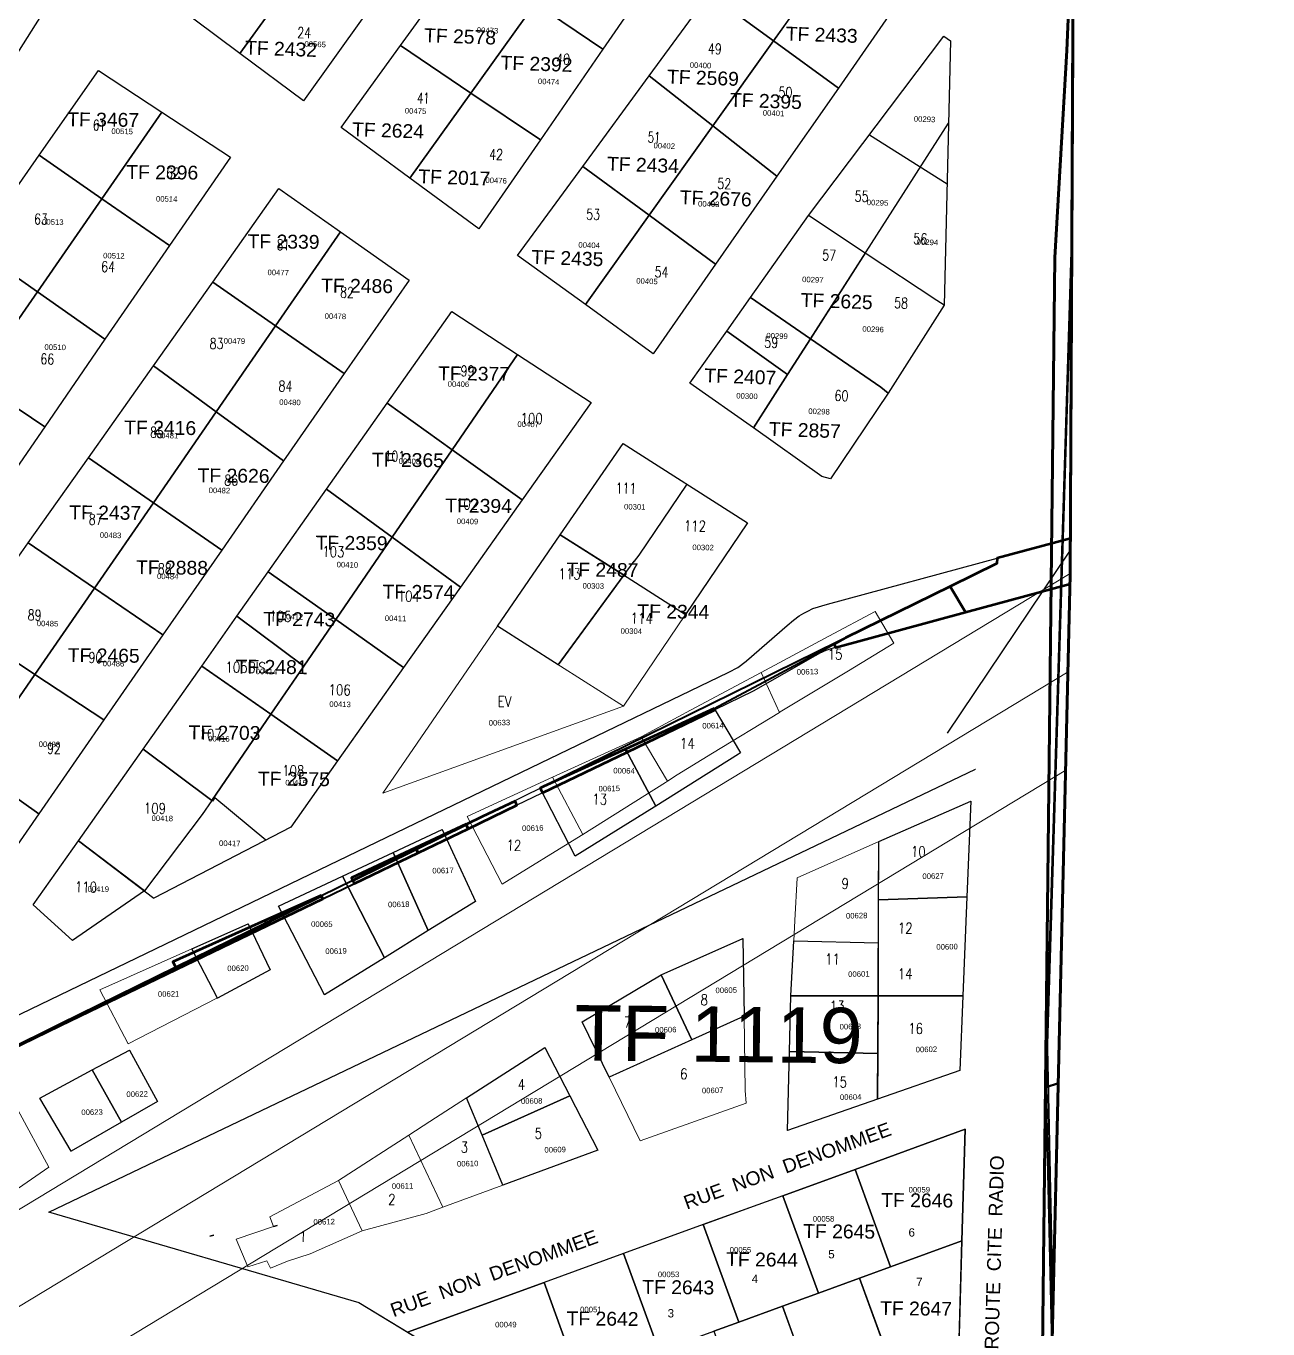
# Model space of a CAD drawing. Header units: metres. Extents: x 251686 to 255059, y 1627526 to 1631912.
# Drawn here: x 254085.5 to 254310, y 1629446.9 to 1629682.4 of the extents above; entities that cross this region are included whole.
import ezdxf
from ezdxf.enums import TextEntityAlignment as Align

# ---------------------------------------------------------------- set-up
doc = ezdxf.new("R2010")
doc.units = ezdxf.units.M
doc.header["$MEASUREMENT"] = 0
for name, color, linetype in [('A_revoir_niveau_0', 7, 'Continuous'), ('historique_numero_parcelle', 7, 'Continuous'), ('limites_parcelles', 7, 'Continuous'), ('limites_sections', 7, 'Continuous'), ('limites_tf', 7, 'Continuous'), ('numero_lot', 7, 'Continuous'), ('numero_parcelle', 7, 'Continuous'), ('toponymie', 7, 'Continuous')]:
    doc.layers.add(name, color=color, linetype=linetype)
for name, color, linetype, lineweight in [('CABA', 7, 'Continuous', 0), ('emprise_ht_pik_rufisque', 7, 'Continuous', 0), ('Limites des CA Rufisque', 5, 'Continuous', 53), ('limites_communes_2025', 7, 'Continuous', 0), ('Nom_rues', 7, 'Continuous', 0), ('Numero_TF', 7, 'Continuous', 0)]:
    doc.layers.add(name, color=color, linetype=linetype, lineweight=lineweight)
doc.layers.add('Lignes HT Vectorisées', color=6, linetype='Continuous', lineweight=0, true_color=0xff00ff)
doc.styles.add('Style-Arial', font='arial.ttf')
doc.styles.add('Style-STANDARD', font='STANDARD.shx')
doc.styles.add('Style-txt', font='txt.shx')

msp = doc.modelspace()

# ---------------------------------------------------------------- linework, layer by layer
at = {"layer": 'A_revoir_niveau_0', "color": 1, "linetype": 'Continuous', "elevation": 1.457074, "flags": 128}
for points in [[(254044.736997, 1629484.63877), (254180.218295, 1629550.006906), (254212.44335, 1629565.555117), (254212.539342, 1629565.60734), (254214.188582, 1629566.50458), (254215.689836, 1629567.616773), (254215.748649, 1629567.660344), (254223.093739, 1629574.072037), (254223.111201, 1629574.087281), (254224.225588, 1629575.029337), (254225.288437, 1629575.78465), (254226.103554, 1629576.283902), (254226.832041, 1629576.67777), (254227.761477, 1629577.114868), (254230.383983, 1629577.927345), (254261.033141, 1629586.22821), (254268.381271, 1629588.218341), (254274.298736, 1629589.820997)], [(254274.227841, 1629581.575426), (254268.397277, 1629579.99702), (254255.306834, 1629576.453276), (254231.830969, 1629570.098069), (254231.4301, 1629569.989549), (254230.963016, 1629569.863104), (254230.464382, 1629569.691589), (254230.089688, 1629569.54718), (254229.689046, 1629569.377331), (254229.675567, 1629569.371415), (254229.424598, 1629569.256325), (254228.99408, 1629569.043158), (254228.69588, 1629568.883339), (254228.165677, 1629568.573042), (254216.931954, 1629562.173041), (254210.036111, 1629558.846386), (254194.163917, 1629551.189408), (254178.895886, 1629543.823887), (254178.612175, 1629543.687021), (254174.250522, 1629541.582896), (254165.444117, 1629537.334557), (254156.393906, 1629532.968604), (254144.901697, 1629527.424595), (254140.022332, 1629525.070718), (254129.150953, 1629519.826206), (254112.778609, 1629511.927948), (254091.734424, 1629501.775926), (254077.89698, 1629495.100542)]]:
    msp.add_lwpolyline(points, dxfattribs=at)
at = {"layer": 'A_revoir_niveau_0', "color": 4, "lineweight": 53, "elevation": 1.457074, "flags": 128}
msp.add_lwpolyline([(254274.227841, 1629581.575426), (254274.2663, 1629583.2122), (254274.298736, 1629589.820997), (254261.033141, 1629586.22821), (254261.018905, 1629585.299708), (254252.531404, 1629581.122054), (254255.306834, 1629576.453276), (254274.227841, 1629581.575426)], close=True, dxfattribs=at)
at = {"layer": 'A_revoir_niveau_0', "color": 5, "lineweight": 53, "elevation": 1.457074, "flags": 128}
for points in [[(254255.306834, 1629576.453276), (254252.531404, 1629581.122054), (254233.661813, 1629571.834206), (254231.561251, 1629570.681638), (254231.830969, 1629570.098069), (254255.306834, 1629576.453276)], [(254178.895886, 1629543.823887), (254194.163917, 1629551.189408), (254193.869711, 1629551.741681), (254179.034317, 1629544.94587), (254178.463423, 1629544.66487), (254178.895886, 1629543.823887)], [(254165.444117, 1629537.334557), (254174.250522, 1629541.582896), (254173.920766, 1629542.29397), (254168.053633, 1629539.541041), (254165.105353, 1629538.089861), (254165.444117, 1629537.334557)], [(254077.89698, 1629495.100542), (254091.734424, 1629501.775926), (254091.648984, 1629501.933719), (254081.575976, 1629496.975658), (254077.73125, 1629495.413132), (254077.89698, 1629495.100542)]]:
    msp.add_lwpolyline(points, close=True, dxfattribs=at)
at = {"layer": 'A_revoir_niveau_0', "color": 4, "lineweight": 40, "elevation": 1.457074, "flags": 128}
msp.add_lwpolyline([(254179.034317, 1629544.94587), (254193.869711, 1629551.741681), (254209.896005, 1629559.083119), (254218.809411, 1629563.852971), (254231.209852, 1629570.488827), (254231.563017, 1629570.677816), (254231.561251, 1629570.681638), (254233.661813, 1629571.834206), (254232.198001, 1629571.113699), (254179.034317, 1629544.94587)], close=True, dxfattribs=at)
at = {"layer": 'A_revoir_niveau_0', "color": 7, "ltscale": 0.1, "flags": 128}
for points in [[(254214.648794, 1629551.052474), (254214.279263, 1629550.808572), (254199.364915, 1629541.426313), (254193.869711, 1629551.741681), (254209.896005, 1629559.083119), (254214.648794, 1629551.052474)], [(254199.364915, 1629541.426313), (254199.051762, 1629541.229309), (254184.771729, 1629532.397527), (254178.455314, 1629544.68064), (254193.869711, 1629551.741681), (254199.364915, 1629541.426313)]]:
    msp.add_lwpolyline(points, close=True, dxfattribs=at)
at = {"layer": 'A_revoir_niveau_0', "color": 7, "lineweight": 53, "elevation": 1.457074, "flags": 128}
msp.add_lwpolyline([(254193.869711, 1629551.741681), (254179.034317, 1629544.94587), (254178.463423, 1629544.66487), (254178.895886, 1629543.823887), (254194.163917, 1629551.189408), (254193.869711, 1629551.741681)], close=True, dxfattribs=at)
at = {"layer": 'A_revoir_niveau_0', "color": 5, "lineweight": 53}
for points in [[(254209.896005, 1629559.083119, 1.457074), (254193.869711, 1629551.741681, 1.457074), (254194.163917, 1629551.189408, 1.457074), (254210.036111, 1629558.846386, 1.457074)], [(254156.052616, 1629533.63399, 1.457074), (254165.105353, 1629538.089861, 1.457074), (254165.080227, 1629538.145883, 1.457074), (254155.938446, 1629533.856579, 1.457074)], [(254156.393906, 1629532.968604, 1.457074), (254165.444117, 1629537.334557, 1.457074), (254165.105353, 1629538.089861, 1.457074), (254156.052616, 1629533.63399, 1.457074)], [(254155.938446, 1629533.856579, 1.457074), (254144.381459, 1629528.434014, 1.457074), (254144.605389, 1629527.999522, 1.457074), (254156.052616, 1629533.63399, 1.457074)], [(254144.901697, 1629527.424595, 1.457074), (254156.393906, 1629532.968604, 1.457074), (254156.052616, 1629533.63399, 1.457074), (254144.605389, 1629527.999522, 1.457074)], [(254138.893028, 1629525.273315, 1.457074), (254128.685403, 1629520.718848, 1.457074), (254128.915873, 1629520.276946, 1.457074), (254138.926041, 1629525.204076, 1.457074)], [(254138.926041, 1629525.204076, 1.457074), (254128.915873, 1629520.276946, 1.457074), (254129.150953, 1629519.826206, 1.457074), (254139.182741, 1629524.665687, 1.457074)], [(254128.685403, 1629520.718848, 1.457074), (254112.05281, 1629513.29767, 1.457074), (254112.607963, 1629512.24999, 1.457074), (254128.915873, 1629520.276946, 1.457074)], [(254112.778609, 1629511.927948, 1.457074), (254129.150953, 1629519.826206, 1.457074), (254128.915873, 1629520.276946, 1.457074), (254112.607963, 1629512.24999, 1.457074)], [(254091.734424, 1629501.775926, 1.457074), (254112.778609, 1629511.927948, 1.457074), (254112.607963, 1629512.24999, 1.457074), (254091.648984, 1629501.933719, 1.457074)]]:
    msp.add_3dface(points, dxfattribs=at)
at = {"layer": 'A_revoir_niveau_0', "color": 4, "lineweight": 40}
msp.add_3dface([(254139.182741, 1629524.665687, 1.457074), (254144.901697, 1629527.424595, 1.457074), (254144.605389, 1629527.999522, 1.457074), (254138.926041, 1629525.204076, 1.457074)], dxfattribs=at)
at = {"layer": 'CABA', "color": 7, "linetype": 'Continuous', "lineweight": 30}
msp.add_line((254252.048134, 1629554.635292), (254274.288096, 1629587.653168), dxfattribs=at)
at = {"layer": 'emprise_ht_pik_rufisque', "color": 1}
for p, q in [((253981.396731, 1629406.27601), (254274.267487, 1629583.454049)), ((254273.436314, 1629547.888552), (253996.838788, 1629380.555511))]:
    msp.add_line(p, q, dxfattribs=at)
at = {"layer": 'historique_numero_parcelle', "color": 7, "linetype": 'Continuous', "lineweight": 0}
for p, q in [((254215.94726, 1629592.611676), (254193.526607, 1629559.467939)), ((254182.083328, 1629590.478922), (254204.736933, 1629576.039807)), ((254170.771873, 1629573.971512), (254150.035394, 1629543.741092)), ((254170.771872, 1629573.971512), (254193.526607, 1629559.467939)), ((254150.035394, 1629543.741092), (254193.526607, 1629559.467939))]:
    msp.add_line(p, q, dxfattribs=at)
at = {"layer": 'Lignes HT Vectorisées', "color": 5, "flags": 128}
msp.add_lwpolyline([(252300.518457, 1628679.779301), (252535.311637, 1628633.247882), (252681.576934, 1628604.669463), (252988.818538, 1628790.478887), (253359.183284, 1629013.205735), (253675.222294, 1629206.394463), (253989.117803, 1629393.415688), (254273.85418, 1629565.672671)], dxfattribs=at)
at = {"layer": 'Limites des CA Rufisque', "color": 1, "linetype": 'Continuous', "lineweight": 70, "extrusion": (4.73613e-08, -2.66677e-08, 1), "elevation": -0.031309, "flags": 128}
msp.add_lwpolyline([(254274.2663, 1629583.2122), (254274.872014, 1629706.626751), (254273.640042, 1629678.0108), (254271.496197, 1629640.565087), (254267.93053, 1629325.644751), (254269.0256, 1629360.1716), (254274.2663, 1629583.2122)], close=True, dxfattribs=at)
at = {"layer": 'limites_communes_2025', "color": 3, "lineweight": 80, "flags": 128}
for points in [[(254309.9852, 1630253.9323), (254287.3632, 1630130.504), (254273.8695, 1629992.7881), (254275.8538, 1629906.666), (254274.2663, 1629583.2122), (254269.0256, 1629360.1716), (254255.5318, 1628934.7207)], [(254274.2663, 1629583.2122), (254275.8538, 1629906.666)], [(254269.0256, 1629360.1716), (254274.2663, 1629583.2122)]]:
    msp.add_lwpolyline(points, dxfattribs=at)
at = {"layer": 'limites_parcelles', "ltscale": 38}
for p, q in [((254220.599076, 1629679.740237), (254254.292514, 1629727.014304)), ((254243.119832, 1629686.64462), (254232.344361, 1629671.170874)), ((254232.344361, 1629671.170874), (254220.599076, 1629679.740237)), ((254226.937301, 1629648.160806), (254251.427039, 1629680.594179)), ((254251.427039, 1629680.594179), (254252.601266, 1629679.738946)), ((254252.601266, 1629679.738946), (254251.465293, 1629631.971098)), ((254227.291601, 1629625.858199), (254252.247175, 1629664.849344)), ((254237.972634, 1629662.775625), (254251.98737, 1629653.924517)), ((254216.444755, 1629633.324295), (254226.937301, 1629648.160806)), ((254237.208227, 1629641.352157), (254226.937301, 1629648.160806)), ((254237.208227, 1629641.352157), (254227.291601, 1629625.858199)), ((254250.123047, 1629632.809723), (254237.208227, 1629641.352157)), ((254227.291601, 1629625.858199), (254216.444755, 1629633.324295)), ((254251.465293, 1629631.971098), (254241.360945, 1629616.07804)), ((254251.465293, 1629631.971098), (254250.123047, 1629632.809723)), ((254239.997141, 1629617.129887), (254227.291601, 1629625.858199)), ((254241.360945, 1629616.07804), (254239.997141, 1629617.129887)), ((254182.083328, 1629590.478922), (254193.448715, 1629606.951957)), ((254193.448715, 1629606.951957), (254215.94726, 1629592.611676)), ((254204.980659, 1629599.601646), (254196.30615, 1629586.778396)), ((254215.94726, 1629592.611676), (254204.736933, 1629576.039807)), ((254193.497174, 1629583.203885), (254182.09151, 1629590.473707)), ((254181.734387, 1629566.984147), (254195.468257, 1629585.710858)), ((254196.30615, 1629586.778396), (254195.468257, 1629585.710858)), ((254195.468257, 1629585.710858), (254195.554329, 1629585.661192)), ((254193.497174, 1629583.203885), (254204.736933, 1629576.039807)), ((254119.111546, 1629542.431976), (254129.800326, 1629558.021911)), ((254129.800326, 1629558.021911), (254141.855757, 1629549.620531)), ((254141.855757, 1629549.620531), (254133.368461, 1629537.624417)), ((254119.225941, 1629542.343235), (254119.111546, 1629542.431976)), ((254119.650027, 1629542.896227), (254119.225941, 1629542.343235)), ((254128.860931, 1629535.284418), (254119.650027, 1629542.896227)), ((254133.368461, 1629537.624417), (254108.657771, 1629524.796329)), ((254086.842941, 1629523.582735), (254095.004699, 1629535.149746)), ((254095.004699, 1629535.149746), (254108.657771, 1629524.796329)), ((254106.933803, 1629526.103651), (254093.95886, 1629517.14409)), ((254093.95886, 1629517.14409), (254086.842941, 1629523.582735))]:
    msp.add_line(p, q, dxfattribs=at)
at = {"layer": 'limites_parcelles', "ltscale": 38, "flags": 128}
for points in [[(254241.360945, 1629616.07804), (254230.912773, 1629600.573595), (254229.371818, 1629600.974871), (254217.007918, 1629609.807194), (254223.165412, 1629619.405403), (254227.291601, 1629625.858199), (254239.997141, 1629617.129887), (254241.360945, 1629616.07804)], [(254153.781093, 1629566.454931), (254141.855757, 1629549.620531), (254129.800326, 1629558.021911), (254135.772529, 1629566.728555), (254141.537043, 1629575.129672), (254153.781093, 1629566.454931)], [(254119.111546, 1629542.431976), (254117.371262, 1629539.892512), (254106.933803, 1629526.103651), (254095.004699, 1629535.149746), (254106.693865, 1629551.708044), (254119.111546, 1629542.431976)]]:
    msp.add_lwpolyline(points, close=True, dxfattribs=at)
at = {"layer": 'limites_parcelles', "lineweight": 0, "flags": 128}
for points in [[(254221.849262, 1629558.436165), (254221.706057, 1629558.349057), (254218.370882, 1629565.565125), (254230.63288, 1629572.126915), (254238.989018, 1629576.59855), (254242.401902, 1629570.857458), (254234.164015, 1629565.878802), (254221.849262, 1629558.436165)], [(254203.194211, 1629547.086515), (254201.456659, 1629545.939782), (254196.703871, 1629553.970427), (254205.617276, 1629558.74028), (254218.370882, 1629565.565125), (254221.706057, 1629558.349057), (254209.594704, 1629550.980546), (254203.194211, 1629547.086515)], [(254201.456659, 1629545.939782), (254201.087129, 1629545.695881), (254186.172781, 1629536.313621), (254180.677576, 1629546.62899), (254196.703871, 1629553.970427), (254201.456659, 1629545.939782)], [(254186.172781, 1629536.313621), (254185.859628, 1629536.116618), (254171.579594, 1629527.284836), (254165.263179, 1629539.567949), (254180.677576, 1629546.62899), (254186.172781, 1629536.313621)], [(254239.57025, 1629516.708512), (254224.291677, 1629517.080489), (254224.480515, 1629520.759039), (254224.876317, 1629528.470696), (254239.672091, 1629534.996971), (254239.594685, 1629521.101579), (254239.570588, 1629516.774721), (254239.57025, 1629516.708512)], [(254120.119811, 1629506.735254), (254120.039704, 1629506.692291), (254104.022442, 1629498.443735), (254098.860676, 1629508.184979), (254115.493268, 1629515.606156), (254120.119811, 1629506.735254)], [(254190.918795, 1629492.452401), (254215.306021, 1629503.464135), (254215.529152, 1629490.039984), (254215.677621, 1629487.725712), (254196.541172, 1629480.91071), (254190.918795, 1629492.452401)], [(254160.877173, 1629468.918666), (254154.739486, 1629481.973597), (254158.523457, 1629484.418832), (254165.151538, 1629488.675685), (254171.690646, 1629472.915513), (254160.877173, 1629468.918666)], [(254069.943883, 1629480.106287), (254084.042076, 1629486.50618), (254089.648865, 1629476.151587), (254077.087494, 1629467.490619), (254076.69711, 1629467.368683), (254069.98969, 1629480.019899), (254069.943883, 1629480.106287)], [(254160.877173, 1629468.918666), (254157.839437, 1629467.79586), (254146.27778, 1629464.646566), (254142.007077, 1629473.745673), (254154.739486, 1629481.973597), (254160.877173, 1629468.918666)], [(254146.27778, 1629464.646566), (254136.872881, 1629460.499739), (254132.807349, 1629459.148336), (254129.693617, 1629457.909389), (254129.049355, 1629459.22791), (254125.617001, 1629458.145552), (254123.518018, 1629463.158451), (254130.275163, 1629465.431026), (254130.276181, 1629465.428333), (254130.90973, 1629465.644475), (254130.275163, 1629465.431026), (254129.628964, 1629467.170171), (254142.007077, 1629473.745673), (254146.27778, 1629464.646566)]]:
    msp.add_lwpolyline(points, close=True, dxfattribs=at)
at = {"layer": 'limites_parcelles', "ltscale": 38}
for points in [[(253902.874334, 1629575.554824), (254010.024478, 1629740.930531), (254089.034548, 1629685.615951), (253983.363289, 1629518.521686)], [(254208.985817, 1629688.218088), (254220.108467, 1629703.399682), (254231.53417, 1629695.08288), (254220.599076, 1629679.740237)], [(254124.154025, 1629677.464003), (254111.850434, 1629686.641912), (254123.254331, 1629702.41251), (254135.363909, 1629692.932298)], [(254200.333691, 1629693.531419), (254189.776475, 1629678.223923), (254177.575724, 1629686.471103), (254188.800286, 1629702.083755)], [(254153.215656, 1629678.887037), (254164.922357, 1629695.033417), (254177.575724, 1629686.471103), (254165.955167, 1629670.302411)], [(254146.608517, 1629684.129245), (254135.686088, 1629668.873082), (254124.154025, 1629677.464003), (254135.363909, 1629692.932298)], [(254189.776475, 1629678.223923), (254178.496806, 1629661.859877), (254165.955167, 1629670.302411), (254177.575724, 1629686.471103)], [(254198.157332, 1629673.44155), (254208.985817, 1629688.218088), (254220.599076, 1629679.740237), (254209.663311, 1629664.378302)], [(254209.663311, 1629664.378302), (254220.599076, 1629679.740237), (254232.344361, 1629671.170874), (254221.254091, 1629655.254158)], [(254154.903313, 1629654.934856), (254142.472644, 1629664.068895), (254153.215656, 1629678.887037), (254165.955167, 1629670.302411)], [(254098.649819, 1629674.377585), (254110.08243, 1629666.85513), (254099.257598, 1629651.209488), (254087.917337, 1629659.068306)], [(254186.152188, 1629657.044788), (254198.157332, 1629673.44155), (254209.663311, 1629664.378302), (254198.139551, 1629648.215902)], [(254178.496806, 1629661.859877), (254167.390516, 1629645.760219), (254154.903313, 1629654.934856), (254165.955167, 1629670.302411)], [(254110.08243, 1629666.85513), (254122.46991, 1629658.68968), (254111.475991, 1629642.737884), (254099.257598, 1629651.209488)], [(254221.254091, 1629655.254158), (254210.164157, 1629639.347089), (254198.139551, 1629648.215902), (254209.663311, 1629664.378302)], [(254099.257598, 1629651.209488), (254087.592674, 1629634.361198), (254076.196707, 1629642.356068), (254087.917337, 1629659.068306)], [(254198.139551, 1629648.215902), (254186.635755, 1629632.072122), (254174.36102, 1629640.96895), (254186.152188, 1629657.044788)], [(254111.475991, 1629642.737884), (254099.799847, 1629625.793243), (254087.592674, 1629634.361198), (254099.257598, 1629651.209488)], [(254142.368053, 1629645.208598), (254130.633534, 1629628.235947), (254119.284251, 1629636.133524), (254131.22983, 1629653.025516)], [(254210.164157, 1629639.347089), (254198.900844, 1629623.17563), (254186.635755, 1629632.072122), (254198.139551, 1629648.215902)], [(254143.032623, 1629619.597298), (254130.633534, 1629628.235947), (254142.368053, 1629645.208598), (254154.756393, 1629636.50255)], [(254087.592674, 1629634.361198), (254076.491185, 1629618.324272), (254064.812365, 1629626.14033), (254076.196707, 1629642.356068)], [(254099.799847, 1629625.793243), (254088.914599, 1629609.994131), (254076.491185, 1629618.324272), (254087.592674, 1629634.361198)], [(254119.926551, 1629612.71388), (254108.583704, 1629621.007137), (254119.284251, 1629636.133524), (254130.633534, 1629628.235947)], [(254212.188299, 1629627.291317), (254216.444755, 1629633.324295), (254227.291601, 1629625.858199), (254223.165412, 1629619.405403)], [(254174.38463, 1629623.045164), (254162.578631, 1629605.832345), (254150.803385, 1629614.248474), (254162.502516, 1629630.825916)], [(254143.032623, 1629619.597298), (254132.080133, 1629603.818586), (254119.926551, 1629612.71388), (254130.633534, 1629628.235947)], [(254223.165412, 1629619.405403), (254217.007918, 1629609.807194), (254205.535244, 1629617.884185), (254212.188299, 1629627.291317)], [(254175.231539, 1629596.774476), (254162.578631, 1629605.832345), (254174.38463, 1629623.045164), (254187.690259, 1629614.353156)], [(254108.557271, 1629596.237259), (254096.805954, 1629604.344095), (254108.583704, 1629621.007137), (254119.926551, 1629612.71388)], [(254088.914599, 1629609.994131), (254077.742729, 1629593.784591), (254065.53791, 1629602.497306), (254076.491185, 1629618.324272)], [(254162.578631, 1629605.832345), (254151.731671, 1629590.013303), (254139.835205, 1629598.692043), (254150.803385, 1629614.248474)], [(254132.080133, 1629603.818586), (254120.900182, 1629587.70571), (254108.557271, 1629596.237259), (254119.926551, 1629612.71388)], [(254097.909919, 1629580.820409), (254085.947071, 1629588.978952), (254096.805954, 1629604.344095), (254108.557271, 1629596.237259)], [(254175.231539, 1629596.774476), (254164.076541, 1629581.008711), (254151.731671, 1629590.013303), (254162.578631, 1629605.832345)], [(254151.731671, 1629590.013303), (254141.537043, 1629575.129672), (254129.311981, 1629583.784797), (254139.835205, 1629598.692043)], [(254120.900182, 1629587.70571), (254110.273545, 1629572.375402), (254097.909919, 1629580.820409), (254108.557271, 1629596.237259)], [(254164.076541, 1629581.008711), (254153.781093, 1629566.454931), (254141.537043, 1629575.129672), (254151.731671, 1629590.013303)], [(254193.587473, 1629583.146329), (254181.734387, 1629566.984147), (254170.771872, 1629573.971512), (254182.09151, 1629590.473707)], [(254087.153583, 1629565.231572), (254074.890621, 1629573.337077), (254085.947071, 1629588.978952), (254097.909919, 1629580.820409)], [(254141.537043, 1629575.129672), (254135.772529, 1629566.728555), (254123.640132, 1629575.739344), (254129.311981, 1629583.784797)], [(254110.273545, 1629572.375402), (254099.597868, 1629556.997625), (254087.153583, 1629565.231572), (254097.909919, 1629580.820409)], [(254135.772529, 1629566.728555), (254129.800326, 1629558.021911), (254117.286684, 1629566.73965), (254123.640132, 1629575.739344)], [(254087.153583, 1629565.231572), (254075.705528, 1629548.659699), (254063.547864, 1629557.304075), (254074.890621, 1629573.337077)], [(254129.800326, 1629558.021911), (254119.111546, 1629542.431976), (254106.693865, 1629551.708044), (254117.286684, 1629566.73965)], [(254099.597868, 1629556.997625), (254087.844361, 1629540.04459), (254075.705528, 1629548.659699), (254087.153583, 1629565.231572)], [(254087.844361, 1629540.04459), (254077.020157, 1629524.43755), (254064.780892, 1629532.812961), (254075.705528, 1629548.659699)]]:
    msp.add_3dface(points, dxfattribs=at)
at = {"layer": 'limites_parcelles', "lineweight": 0}
for points in [[(254255.560551, 1629524.994084), (254239.613574, 1629524.484115), (254239.672091, 1629534.996971), (254256.267986, 1629542.317183)], [(254158.218085, 1629518.919908), (254151.888092, 1629533.033191), (254160.728632, 1629537.181279), (254166.746461, 1629524.204619)], [(254158.218085, 1629518.919908), (254150.301416, 1629514.014302), (254142.746312, 1629528.743888), (254151.888092, 1629533.033191)], [(254150.301416, 1629514.014302), (254139.451174, 1629507.290853), (254131.189324, 1629523.321322), (254142.746312, 1629528.743888)], [(254239.613574, 1629524.484115), (254255.560551, 1629524.994084), (254254.831421, 1629507.139986), (254239.516934, 1629507.141078)], [(254120.119811, 1629506.735254), (254115.493268, 1629515.606156), (254125.700894, 1629520.160624), (254129.661844, 1629511.853126)], [(254205.838909, 1629499.189362), (254200.301033, 1629510.903959), (254215.072989, 1629517.489872), (254215.306021, 1629503.464135)], [(254239.57025, 1629516.708512), (254239.516934, 1629507.141078), (254223.781508, 1629507.142333), (254224.291677, 1629517.080489)], [(254205.838909, 1629499.189362), (254190.918795, 1629492.452401), (254186.071394, 1629502.403159), (254200.301033, 1629510.903959)], [(254239.458752, 1629496.709132), (254223.524186, 1629497.08593), (254223.781508, 1629507.142333), (254239.516934, 1629507.141078)], [(254254.831421, 1629507.139986), (254254.279337, 1629493.622114), (254239.412694, 1629488.436966), (254239.516934, 1629507.141078)], [(254183.827759, 1629489.028292), (254167.950584, 1629481.929517), (254165.151538, 1629488.675685), (254179.327957, 1629497.780368)], [(254102.789876, 1629484.284255), (254097.518453, 1629493.745608), (254104.215409, 1629497.333682), (254109.281608, 1629488.002007)], [(254239.458752, 1629496.709132), (254239.412694, 1629488.436966), (254223.157907, 1629482.767583), (254223.524186, 1629497.08593)], [(254102.789876, 1629484.284255), (254093.705575, 1629479.08177), (254088.002687, 1629488.647221), (254097.518453, 1629493.745608)], [(254167.950584, 1629481.929517), (254183.827759, 1629489.028292), (254188.850915, 1629479.258177), (254171.690646, 1629472.915513)], [(254130.275163, 1629465.431026), (254130.90973, 1629465.644475), (254130.276181, 1629465.428333)]]:
    msp.add_3dface(points, dxfattribs=at)
at = {"layer": 'limites_parcelles'}
for points in [[(254255.560551, 1629524.994084), (254239.613574, 1629524.484115), (254239.672091, 1629534.996971), (254256.267986, 1629542.317183)], [(254158.218085, 1629518.919908), (254151.888092, 1629533.033191), (254160.728632, 1629537.181279), (254166.746461, 1629524.204619)], [(254158.218085, 1629518.919908), (254150.301416, 1629514.014302), (254142.746312, 1629528.743888), (254151.888092, 1629533.033191)], [(254150.301416, 1629514.014302), (254139.451174, 1629507.290853), (254131.189324, 1629523.321322), (254142.746312, 1629528.743888)], [(254239.613574, 1629524.484115), (254255.560551, 1629524.994084), (254254.831421, 1629507.139986), (254239.516934, 1629507.141078)], [(254120.119811, 1629506.735254), (254115.493268, 1629515.606156), (254125.700894, 1629520.160624), (254129.661844, 1629511.853126)], [(254205.838909, 1629499.189362), (254200.301033, 1629510.903959), (254215.072989, 1629517.489872), (254215.306021, 1629503.464135)], [(254239.57025, 1629516.708512), (254239.516934, 1629507.141078), (254223.781508, 1629507.142333), (254224.291677, 1629517.080489)], [(254205.838909, 1629499.189362), (254190.918795, 1629492.452401), (254186.071394, 1629502.403159), (254200.301033, 1629510.903959)], [(254239.458752, 1629496.709132), (254223.524186, 1629497.08593), (254223.781508, 1629507.142333), (254239.516934, 1629507.141078)], [(254254.831421, 1629507.139986), (254254.279337, 1629493.622114), (254239.412694, 1629488.436966), (254239.516934, 1629507.141078)], [(254183.827759, 1629489.028292), (254167.950584, 1629481.929517), (254165.151538, 1629488.675685), (254179.327957, 1629497.780368)], [(254102.789876, 1629484.284255), (254097.518453, 1629493.745608), (254104.215409, 1629497.333682), (254109.281608, 1629488.002007)], [(254239.458752, 1629496.709132), (254239.412694, 1629488.436966), (254223.157907, 1629482.767583), (254223.524186, 1629497.08593)], [(254102.789876, 1629484.284255), (254093.705575, 1629479.08177), (254088.002687, 1629488.647221), (254097.518453, 1629493.745608)], [(254167.950584, 1629481.929517), (254183.827759, 1629489.028292), (254188.850915, 1629479.258177), (254171.690646, 1629472.915513)], [(254130.275163, 1629465.431026), (254130.90973, 1629465.644475), (254130.276181, 1629465.428333)], [(254118.780893, 1629463.671715), (254119.476972, 1629463.892384), (254118.781953, 1629463.668759)], [(254119.476972, 1629463.892384), (254118.780893, 1629463.671715), (254118.781953, 1629463.668759)]]:
    msp.add_3dface(points, dxfattribs=at)
at = {"layer": 'limites_sections', "color": 112, "linetype": 'Continuous', "lineweight": 40, "flags": 128}
msp.add_lwpolyline([(254274.572142, 1629645.527621), (254270.003307, 1629500.592879), (254271.116365, 1629449.153144)], dxfattribs=at)
at = {"layer": 'limites_sections', "color": 112, "linetype": 'Continuous', "lineweight": 40}
for points in [[(254269.898605, 1629490.626514), (254274.547634, 1629640.534119), (254274.2663, 1629583.2122), (254272.107503, 1629491.33526)], [(254272.107503, 1629491.33526), (254270.994917, 1629443.984386), (254269.898605, 1629490.626514)]]:
    msp.add_3dface(points, dxfattribs=at)
at = {"layer": 'limites_tf', "color": 1, "linetype": 'Continuous', "lineweight": 30}
for p, q in [((254261.018905, 1629585.299708), (254081.575976, 1629496.975658)), ((254089.637296, 1629468.012542), (254257.147614, 1629548.077274)), ((254222.326093, 1629471.008819), (254228.731368, 1629453.39056)), ((254145.718319, 1629451.63251), (254089.637296, 1629468.012542)), ((254207.940262, 1629465.769652), (254214.345537, 1629448.151393)), ((254254.692154, 1629462.848365), (254253.995122, 1629438.384338)), ((254243.976174, 1629434.729384), (254236.180267, 1629456.102459)), ((254200.055887, 1629418.749883), (254145.708215, 1629451.622616)), ((254200.055887, 1629418.749883), (254145.70832, 1629451.632615)), ((254222.226093, 1629451.018767), (254214.345537, 1629448.151393)), ((254222.226093, 1629451.018767), (254230.012001, 1629429.645797))]:
    msp.add_line(p, q, dxfattribs=at)
at = {"layer": 'limites_tf', "color": 4, "linetype": 'Continuous', "lineweight": 0}
for p, q in [((254089.626906, 1629468.006064), (254257.145578, 1629548.081612)), ((254222.324324, 1629471.006938), (254235.355572, 1629475.751059)), ((254222.324324, 1629471.006938), (254207.937722, 1629465.76695)), ((254222.324324, 1629471.006938), (254228.730605, 1629453.387734)), ((254145.712159, 1629451.626816), (254089.626906, 1629468.006064)), ((254207.937722, 1629465.76695), (254214.344002, 1629448.147746)), ((254154.487484, 1629446.304286), (254179.154517, 1629455.287078)), ((254228.730605, 1629453.387734), (254222.224981, 1629451.015569)), ((254200.054388, 1629418.743829), (254145.702054, 1629451.61692)), ((254200.054388, 1629418.743829), (254145.702158, 1629451.62692)), ((254222.224981, 1629451.015569), (254214.344002, 1629448.147746)), ((254222.224981, 1629451.015569), (254230.012109, 1629429.641453)), ((254214.344002, 1629448.147746), (254209.836254, 1629446.504748))]:
    msp.add_line(p, q, dxfattribs=at)
at = {"layer": 'limites_tf', "color": 5, "linetype": 'Continuous', "lineweight": 30}
for p, q in [((254235.356641, 1629475.752196), (254255.283913, 1629483.003261)), ((254255.283913, 1629483.003261), (254254.692154, 1629462.848365)), ((254222.326093, 1629471.008819), (254235.356641, 1629475.752196)), ((254235.356641, 1629475.752196), (254241.77202, 1629458.143831)), ((254222.326093, 1629471.008819), (254207.940262, 1629465.769652)), ((254254.692154, 1629462.848365), (254241.77202, 1629458.143831)), ((254241.77202, 1629458.143831), (254236.180267, 1629456.102459)), ((254154.492891, 1629446.31004), (254179.158601, 1629455.291424)), ((254236.180267, 1629456.102459), (254228.731368, 1629453.39056)), ((254228.731368, 1629453.39056), (254222.226093, 1629451.018767)), ((254214.345537, 1629448.151393), (254209.838031, 1629446.508654))]:
    msp.add_line(p, q, dxfattribs=at)
at = {"layer": 'limites_tf', "color": 4, "linetype": 'Continuous', "lineweight": 0, "flags": 128}
for points in [[(254222.324324, 1629471.006938), (254228.730605, 1629453.387734), (254236.179904, 1629456.100058), (254241.771957, 1629458.141749), (254235.355572, 1629475.751059), (254222.324324, 1629471.006938)], [(254214.344002, 1629448.147746), (254222.224981, 1629451.015569), (254228.730605, 1629453.387734), (254222.324324, 1629471.006938), (254207.937722, 1629465.76695), (254214.344002, 1629448.147746)], [(254217.623382, 1629425.130632), (254230.012109, 1629429.641453), (254222.224981, 1629451.015569), (254214.344002, 1629448.147746), (254209.836254, 1629446.504748), (254217.623382, 1629425.130632)]]:
    msp.add_lwpolyline(points, close=True, dxfattribs=at)
at = {"layer": 'limites_tf', "color": 5, "linetype": 'Continuous', "lineweight": 30, "flags": 128}
for points in [[(254222.326093, 1629471.008819), (254228.731368, 1629453.39056), (254236.180267, 1629456.102459), (254241.77202, 1629458.143831), (254235.356641, 1629475.752196), (254222.326093, 1629471.008819)], [(254214.345537, 1629448.151393), (254222.226093, 1629451.018767), (254228.731368, 1629453.39056), (254222.326093, 1629471.008819), (254207.940262, 1629465.769652), (254214.345537, 1629448.151393)], [(254193.544432, 1629460.530591), (254199.959706, 1629442.912226), (254209.838031, 1629446.508654), (254214.345537, 1629448.151393), (254207.940262, 1629465.769652), (254193.544432, 1629460.530591)], [(254243.976174, 1629434.729384), (254253.995122, 1629438.384338), (254254.692154, 1629462.848365), (254241.77202, 1629458.143831), (254236.180267, 1629456.102459), (254243.976174, 1629434.729384)], [(254197.43997, 1629441.998646), (254199.959706, 1629442.912226), (254193.544432, 1629460.530591), (254179.158601, 1629455.291424), (254185.573875, 1629437.67306), (254197.43997, 1629441.998646)], [(254217.623939, 1629425.135684), (254230.012001, 1629429.645797), (254222.226093, 1629451.018767), (254214.345537, 1629448.151393), (254209.838031, 1629446.508654), (254217.623939, 1629425.135684)]]:
    msp.add_lwpolyline(points, close=True, dxfattribs=at)
at = {"layer": 'limites_tf', "color": 4, "linetype": 'Continuous', "lineweight": 0}
msp.add_3dface([(254235.355572, 1629475.751059), (254241.771957, 1629458.141749), (254254.692783, 1629462.847022), (254255.283913, 1629483.003261)], dxfattribs=at)
at = {"layer": 'limites_tf', "color": 5, "linetype": 'Continuous', "lineweight": 30}
for points in [[(254235.356641, 1629475.752196), (254241.77202, 1629458.143831), (254254.692154, 1629462.848365), (254255.283913, 1629483.003261)], [(254175.084614, 1629433.858631), (254185.573875, 1629437.67306), (254179.158601, 1629455.291424), (254154.500643, 1629446.312863)]]:
    msp.add_3dface(points, dxfattribs=at)

# ---------------------------------------------------------------- texts
at = {"layer": 'historique_numero_parcelle', "color": 7, "lineweight": 0, "style": 'Style-Arial'}
for s, p in [('00064', (254191.677952, 1629548.34647)), ('00065', (254137.063596, 1629520.619673))]:
    msp.add_text(s, height=1, rotation=359.0681, dxfattribs=at).set_placement(p, align=Align.TOP_LEFT)
at = {"layer": 'limites_tf', "color": 4, "linetype": 'Continuous', "lineweight": 0, "style": 'Style-Arial'}
for s, p in [('6', (254245.025249, 1629465.114341)), ('5', (254230.522095, 1629461.183571)), ('4', (254216.680905, 1629456.726258)), ('7', (254246.415094, 1629456.192182)), ('3', (254201.486253, 1629450.501599))]:
    msp.add_text(s, height=1.500099, rotation=0.0274, dxfattribs=at).set_placement(p, align=Align.TOP_LEFT)
at = {"layer": 'Nom_rues', "color": 7, "linetype": 'Continuous', "lineweight": 0, "style": 'Style-Arial'}
for s, rotation, p in [('RUE  NON  DENOMMEE', 20.007793, (254204.954631, 1629468.469773)), ('ROUTE  CITE  RADIO', 88.318248, (254261.269511, 1629443.154986)), ('RUE  NON  DENOMMEE', 20.007793, (254151.949033, 1629449.017335))]:
    msp.add_text(s, height=2.5, rotation=rotation, dxfattribs=at).set_placement(p)
at = {"layer": 'numero_lot', "color": 7, "linetype": 'Continuous', "lineweight": 13, "style": 'Style-STANDARD'}
for s, rotation, width, p in [('24', 358.0081, 0.833333, (254135.820318, 1629681.209195)), ('49', 358.0081, 0.833333, (254210.028255, 1629678.29414)), ('40', 358.0081, 0.833333, (254182.596316, 1629676.438737)), ('41', 358.0081, 0.75, (254157.347458, 1629669.386824)), ('50', 358.0081, 0.833333, (254222.790965, 1629670.432079)), ('61', 359.0681, 0.75, (254098.775093, 1629664.475146)), ('51', 358.0081, 0.75, (254199.037426, 1629662.305395)), ('42', 358.0081, 0.833333, (254170.491702, 1629659.209065)), ('62', 359.0681, 0.833333, (254112.104307, 1629655.839708)), ('52', 358.0081, 0.833333, (254211.733586, 1629653.933783)), ('55', 358.0081, 0.833333, (254236.560532, 1629651.650746)), ('63', 359.0681, 0.833333, (254088.243924, 1629647.50802)), ('53', 358.0081, 0.833333, (254188.035549, 1629648.362564)), ('81', 359.0681, 0.75, (254132.018864, 1629642.881566)), ('56', 358.0081, 0.833333, (254247.164135, 1629643.958452)), ('57', 358.0081, 0.833333, (254230.689992, 1629640.99359)), ('64', 359.0681, 0.833333, (254100.371145, 1629638.891169)), ('54', 358.0081, 0.833333, (254200.40171, 1629637.9569)), ('82', 359.0681, 0.833333, (254143.549131, 1629634.274425)), ('58', 358.0081, 0.833333, (254243.681654, 1629632.355769)), ('83', 359.0681, 0.833333, (254119.974208, 1629625.035512)), ('59', 358.0081, 0.833333, (254220.231268, 1629625.241306)), ('66', 359.0681, 0.833333, (254089.379231, 1629622.231754)), ('99', 359.0681, 0.833333, (254165.326769, 1629620.081249)), ('84', 359.0681, 0.833333, (254132.416244, 1629617.316121)), ('60', 358.0081, 0.833333, (254232.912841, 1629615.591504)), ('100', 359.0681, 0.888889, (254176.916324, 1629611.473143)), ('85', 359.0681, 0.833333, (254109.201495, 1629608.973931)), ('101', 359.0681, 0.833333, (254152.194411, 1629604.658484)), ('86', 359.0681, 0.833333, (254122.619983, 1629600.336076)), ('111', 359.0681, 0.833333, (254193.975953, 1629598.861657)), ('102', 359.0681, 0.888889, (254165.244277, 1629596.026625)), ('87', 359.0681, 0.833333, (254098.125805, 1629593.217495)), ('112', 359.0681, 0.888889, (254206.436735, 1629592.043577)), ('103', 359.0681, 0.888889, (254141.078859, 1629587.398716)), ('88', 359.0681, 0.833333, (254110.601361, 1629584.294761)), ('113', 359.0681, 0.888889, (254183.772004, 1629583.391258)), ('104', 359.0681, 0.888889, (254154.716547, 1629579.358695)), ('89', 359.0681, 0.833333, (254087.086474, 1629575.957453)), ('105', 359.0681, 0.888889, (254131.514524, 1629575.7211)), ('114', 359.0681, 0.888889, (254196.809417, 1629575.361001)), ('90', 359.0681, 0.833333, (254098.079937, 1629568.261625)), ('15', 359.0681, 0.888889, (254231.758251, 1629568.86835)), ('105BIS', 359.0681, 0.888889, (254125.231019, 1629566.501456)), ('106', 359.0681, 0.888889, (254142.219048, 1629562.422588)), ('EV', 359.0681, 0.888889, (254172.025629, 1629560.313778)), ('107', 359.0681, 0.888889, (254118.909778, 1629554.382152)), ('92', 359.0681, 0.833333, (254090.597067, 1629551.844383)), ('14', 359.0681, 0.888889, (254205.059854, 1629552.735678)), ('108', 359.0681, 0.888889, (254133.825553, 1629547.825321)), ('13', 359.0681, 0.888889, (254189.212757, 1629542.657709)), ('109', 359.0681, 0.888889, (254108.83442, 1629541.015041)), ('12', 359.0681, 0.888889, (254173.714372, 1629534.338563)), ('10', 359.0681, 0.888889, (254246.786772, 1629533.190503)), ('9', 359.0681, 0.888889, (254233.579553, 1629527.412334)), ('110', 359.0681, 0.888889, (254096.370429, 1629526.785168)), ('12', 359.0681, 0.888889, (254244.439916, 1629519.360982)), ('11', 359.0681, 0.888889, (254231.29764, 1629513.777039)), ('14', 359.0681, 0.888889, (254244.424755, 1629511.121665)), ('8', 359.0681, 0.888889, (254208.102178, 1629506.426108)), ('13', 359.0681, 0.888889, (254232.123733, 1629505.268335)), ('7', 359.0681, 0.888889, (254194.257057, 1629502.368494)), ('16', 359.0681, 0.888889, (254246.31302, 1629501.212691)), ('6', 359.0681, 0.888889, (254204.411752, 1629493.008761)), ('4', 359.0681, 0.888889, (254175.073064, 1629491.112821)), ('15', 359.0681, 0.888889, (254232.576992, 1629491.550153)), ('5', 359.0681, 0.888889, (254178.125248, 1629482.268325)), ('3', 359.0681, 0.888889, (254164.763727, 1629479.764966)), ('2', 359.0681, 0.888889, (254151.643948, 1629470.335013)), ('1', 359.0681, 0.888889, (254135.596534, 1629463.642493))]:
    msp.add_text(s, height=1.930398, rotation=rotation, dxfattribs=dict(at, width=width)).set_placement(p, align=Align.MIDDLE_CENTER)
at = {"layer": 'numero_parcelle', "color": 5, "lineweight": 0, "style": 'Style-Arial'}
for s, rotation, p in [('00473', 358.0081, (254167.022826, 1629682.189483)), ('00565', 358.0081, (254135.873732, 1629679.703959)), ('00400', 358.0081, (254205.516006, 1629675.88722)), ('00474', 358.0081, (254178.064698, 1629672.93414)), ('00475', 358.0081, (254154.016277, 1629667.628846)), ('00401', 358.0081, (254218.714726, 1629667.23906)), ('00293', 358.0081, (254246.008076, 1629666.156064)), ('00515', 359.0681, (254100.98143, 1629663.9178)), ('00402', 358.0081, (254198.963515, 1629661.329373)), ('00476', 358.0081, (254168.579537, 1629655.066457)), ('00514', 359.0681, (254109.027884, 1629651.698924)), ('00403', 358.0081, (254207.006967, 1629650.813495)), ('00295', 358.0081, (254237.504993, 1629651.053494)), ('00513', 359.0681, (254088.447696, 1629647.524232)), ('00294', 358.0081, (254246.532956, 1629643.906135)), ('00512', 359.0681, (254099.479855, 1629641.433363)), ('00404', 358.0081, (254185.384439, 1629643.376603)), ('00477', 359.0681, (254129.189399, 1629638.392277)), ('00405', 358.0081, (254195.840129, 1629636.871282)), ('00297', 358.0081, (254225.815146, 1629637.143398)), ('00478', 359.0681, (254139.510655, 1629630.494074)), ('00296', 358.0081, (254236.709667, 1629628.185641)), ('00510', 359.0681, (254088.87469, 1629624.894743)), ('00479', 359.0681, (254121.264376, 1629626.016263)), ('00299', 358.0081, (254219.357337, 1629626.969384)), ('00406', 359.0681, (254161.753442, 1629618.222141)), ('00300', 358.0081, (254213.914668, 1629616.110151)), ('00480', 359.0681, (254131.306761, 1629614.939524)), ('00298', 358.0081, (254226.934579, 1629613.317641)), ('00407', 359.0681, (254174.356869, 1629610.968902)), ('00481', 359.0681, (254109.173766, 1629608.9334)), ('00408', 359.0681, (254152.894106, 1629604.269789)), ('00482', 359.0681, (254118.553314, 1629599.004254)), ('00301', 359.0681, (254193.626298, 1629596.049468)), ('00409', 359.0681, (254163.394404, 1629593.412964)), ('00483', 359.0681, (254098.885231, 1629590.911775)), ('00302', 359.0681, (254205.968588, 1629588.703036)), ('00410', 359.0681, (254141.686046, 1629585.581034)), ('00484', 359.0681, (254109.213881, 1629583.468176)), ('00303', 359.0681, (254186.124327, 1629581.750234)), ('00412', 359.0681, (254131.765117, 1629576.193195)), ('00411', 359.0681, (254150.387968, 1629575.890273)), ('00485', 359.0681, (254087.494431, 1629574.95434)), ('00304', 359.0681, (254193.001238, 1629573.583253)), ('00486', 359.0681, (254099.416534, 1629567.712183)), ('00414', 359.0681, (254127.060276, 1629566.265786)), ('00413', 359.0681, (254140.367211, 1629560.365277)), ('00488', 359.0681, (254087.820811, 1629553.122255)), ('00416', 359.0681, (254118.457626, 1629554.128157)), ('00415', 359.0681, (254132.412609, 1629546.170846)), ('00418', 359.0681, (254108.228248, 1629539.743365)), ('00417', 359.0681, (254120.421827, 1629535.22514)), ('00419', 359.0681, (254096.662104, 1629526.971854)), ('00059', 0.13223, (254245.035396, 1629472.580367, 0.000033)), ('00058', 0.13223, (254227.731449, 1629467.319265, 0.000033)), ('00055', 0.13223, (254212.717617, 1629461.729975, 0.000033)), ('00053', 0.13223, (254199.724119, 1629457.279643, 0.000033)), ('00051', 0.13223, (254185.676214, 1629450.933589, 0.000033)), ('00049', 0.13223, (254170.311802, 1629448.204044, 0.000033))]:
    msp.add_text(s, height=1, rotation=rotation, dxfattribs=at).set_placement(p, align=Align.TOP_LEFT)
at = {"layer": 'numero_parcelle', "color": 5, "linetype": 'Continuous', "lineweight": 0, "char_height": 1, "attachment_point": 1, "rotation": 1.13412954, "line_spacing_factor": 0.6, "style": 'Style-txt'}
for s, insert in [('\\fArial|b0|i0|c00|p39;00613', (254224.819313, 1629566.170347)), ('\\fArial|b0|i0|c00|p39;00633', (254169.144528, 1629556.967314)), ('\\fArial|b0|i0|c00|p39;00614', (254207.744964, 1629556.435093)), ('\\fArial|b0|i0|c00|p39;00615', (254188.993958, 1629545.063929)), ('\\fArial|b0|i0|c00|p39;00616', (254175.164657, 1629537.914285)), ('\\fArial|b0|i0|c00|p39;00617', (254158.951134, 1629530.24657)), ('\\fArial|b0|i0|c00|p39;00627', (254247.528508, 1629529.243234)), ('\\fArial|b0|i0|c00|p39;00618', (254150.945453, 1629524.130102)), ('\\fArial|b0|i0|c00|p39;00628', (254233.707345, 1629522.087976)), ('\\fArial|b0|i0|c00|p39;00600', (254250.043473, 1629516.465073)), ('\\fArial|b0|i0|c00|p39;00619', (254139.612547, 1629515.688247)), ('\\fArial|b0|i0|c00|p39;00620', (254121.895625, 1629512.585554)), ('\\fArial|b0|i0|c00|p39;00601', (254234.107821, 1629511.532561)), ('\\fArial|b0|i0|c00|p39;00621', (254109.360376, 1629507.93765)), ('\\fArial|b0|i0|c00|p39;00605', (254210.129756, 1629508.60763)), ('\\fArial|b0|i0|c00|p39;00606', (254199.196773, 1629501.468141)), ('\\fArial|b0|i0|c00|p39;00603', (254232.560375, 1629502.045437)), ('\\fArial|b0|i0|c00|p39;00602', (254246.307706, 1629497.913065)), ('\\fArial|b0|i0|c00|p39;00607', (254207.675035, 1629490.500925)), ('\\fArial|b0|i0|c00|p39;00622', (254103.67002, 1629489.844808)), ('\\fArial|b0|i0|c00|p39;00608', (254174.966732, 1629488.585664)), ('\\fArial|b0|i0|c00|p39;00604', (254232.619379, 1629489.296628)), ('\\fArial|b0|i0|c00|p39;00623', (254095.52217, 1629486.5718)), ('\\fArial|b0|i0|c00|p39;00609', (254179.215268, 1629479.793443)), ('\\fArial|b0|i0|c00|p39;00610', (254163.405779, 1629477.269462)), ('\\fArial|b0|i0|c00|p39;00611', (254151.631965, 1629473.227414)), ('\\fArial|b0|i0|c00|p39;00612', (254137.47198, 1629466.752921))]:
    msp.add_mtext(s, dxfattribs=dict(at, insert=insert))
at = {"layer": 'numero_tf', "color": 4, "linetype": 'Continuous', "lineweight": 0, "style": 'Style-Arial'}
for s, height, rotation, p in [('TF 2578', 2.5, 358.0081, (254157.526653, 1629682.019115)), ('TF 2433', 2.5, 358.0081, (254222.880219, 1629682.312212)), ('TF 2432', 2.5, 358.0081, (254125.168376, 1629679.778244)), ('TF 2392', 2.5, 358.0081, (254171.341688, 1629677.068635)), ('TF 2569', 2.5, 358.0081, (254201.418516, 1629674.545094)), ('TF 2395', 2.5, 358.0081, (254212.799823, 1629670.347113)), ('TF 3467', 2.5, 359.3981, (254092.984283, 1629666.819541)), ('TF 2624', 2.5, 358.0081, (254144.50969, 1629665.026708)), ('TF 2434', 2.5, 358.0081, (254190.576059, 1629658.804351)), ('TF 2396', 2.5, 359.3981, (254103.666895, 1629657.293325)), ('TF 2017', 2.5, 358.0081, (254156.481775, 1629656.518351)), ('TF 2676', 2.5, 358.0081, (254203.733461, 1629652.737987)), ('TF 2339', 2.5, 359.3981, (254125.591143, 1629644.778871)), ('TF 2435', 2.5, 358.0081, (254176.926971, 1629641.946533)), ('TF 2486', 2.5, 359.3981, (254138.874808, 1629636.770986)), ('TF 2625', 2.5, 358.0081, (254225.597198, 1629634.168131)), ('TF 2377', 2.5, 359.3981, (254160.014793, 1629620.918852)), ('TF 2407', 2.5, 358.0081, (254208.170704, 1629620.536047)), ('TF 2416', 2.5, 359.3981, (254103.299116, 1629611.12123)), ('TF 2857', 2.5, 358.0081, (254219.833444, 1629610.856185)), ('TF 2365', 2.5, 359.3981, (254148.07305, 1629605.301665)), ('TF 2626', 2.5, 359.3981, (254116.557886, 1629602.470331)), ('TF2394', 2.5, 359.3981, (254161.327148, 1629597.021032)), ('TF 2437', 2.5, 359.3981, (254093.358669, 1629595.789678)), ('TF 2359', 2.5, 359.3981, (254137.881623, 1629590.31135)), ('TF 2888', 2.5, 359.3981, (254105.43299, 1629585.856445)), ('TF 2487', 2.5, 359.3981, (254183.221139, 1629585.450797)), ('TF 2574', 2.5, 359.3981, (254149.98329, 1629581.454253)), ('TF 2344', 2.5, 359.3981, (254196.028012, 1629577.892385)), ('TF 2743', 2.5, 359.3981, (254128.428248, 1629576.522454)), ('TF 2465', 2.5, 359.3981, (254093.087412, 1629569.969324)), ('TF 2481', 2.5, 359.3981, (254123.426875, 1629567.899141)), ('TF 2703', 2.5, 359.3981, (254114.911587, 1629556.017598)), ('TF 2575', 2.5, 359.3981, (254127.460511, 1629547.655211)), ('TF 2646', 2.500164, 359.4, (254240.107043, 1629471.496341)), ('TF 2646', 2.5, 359.3981, (254240.107659, 1629471.497599)), ('TF 2645', 2.500164, 359.4, (254226.000261, 1629465.874076)), ('TF 2645', 2.5, 359.3981, (254226.001617, 1629465.876172)), ('TF 2644', 2.500164, 359.4, (254212.069689, 1629460.791016)), ('TF 2644', 2.5, 359.3981, (254212.071792, 1629460.793908)), ('TF 2643', 2.500164, 359.4, (254196.920511, 1629455.778817)), ('TF 2643', 2.5, 359.3981, (254196.923444, 1629455.782541)), ('TF 2647', 2.5, 359.3981, (254239.902079, 1629451.928804)), ('TF 2647', 2.500164, 359.4, (254239.902097, 1629451.926252)), ('TF 2642', 2.500164, 359.4, (254183.239492, 1629450.094902)), ('TF 2642', 2.5, 359.3981, (254183.243136, 1629450.099453))]:
    msp.add_text(s, height=height, rotation=rotation, dxfattribs=at).set_placement(p, align=Align.TOP_LEFT)
for height, rotation, p in [(10.000657, 359.4, (254184.655733, 1629495.467607)), (10, 359.3981, (254184.660788, 1629495.469129))]:
    msp.add_text('TF 1119', height=height, rotation=rotation, dxfattribs=at).set_placement(p)
at = {"layer": 'toponymie', "color": 7, "linetype": 'Continuous', "lineweight": 13, "style": 'Style-Arial'}
for s, p in [('6', (254245.02533, 1629465.115857)), ('5', (254230.523, 1629461.185826)), ('4', (254216.68257, 1629456.729265)), ('7', (254246.414788, 1629456.194237)), ('3', (254201.488711, 1629450.505518))]:
    msp.add_text(s, height=1.5, rotation=0.0255, dxfattribs=at).set_placement(p, align=Align.TOP_LEFT)

doc.saveas('drawing.dxf')
